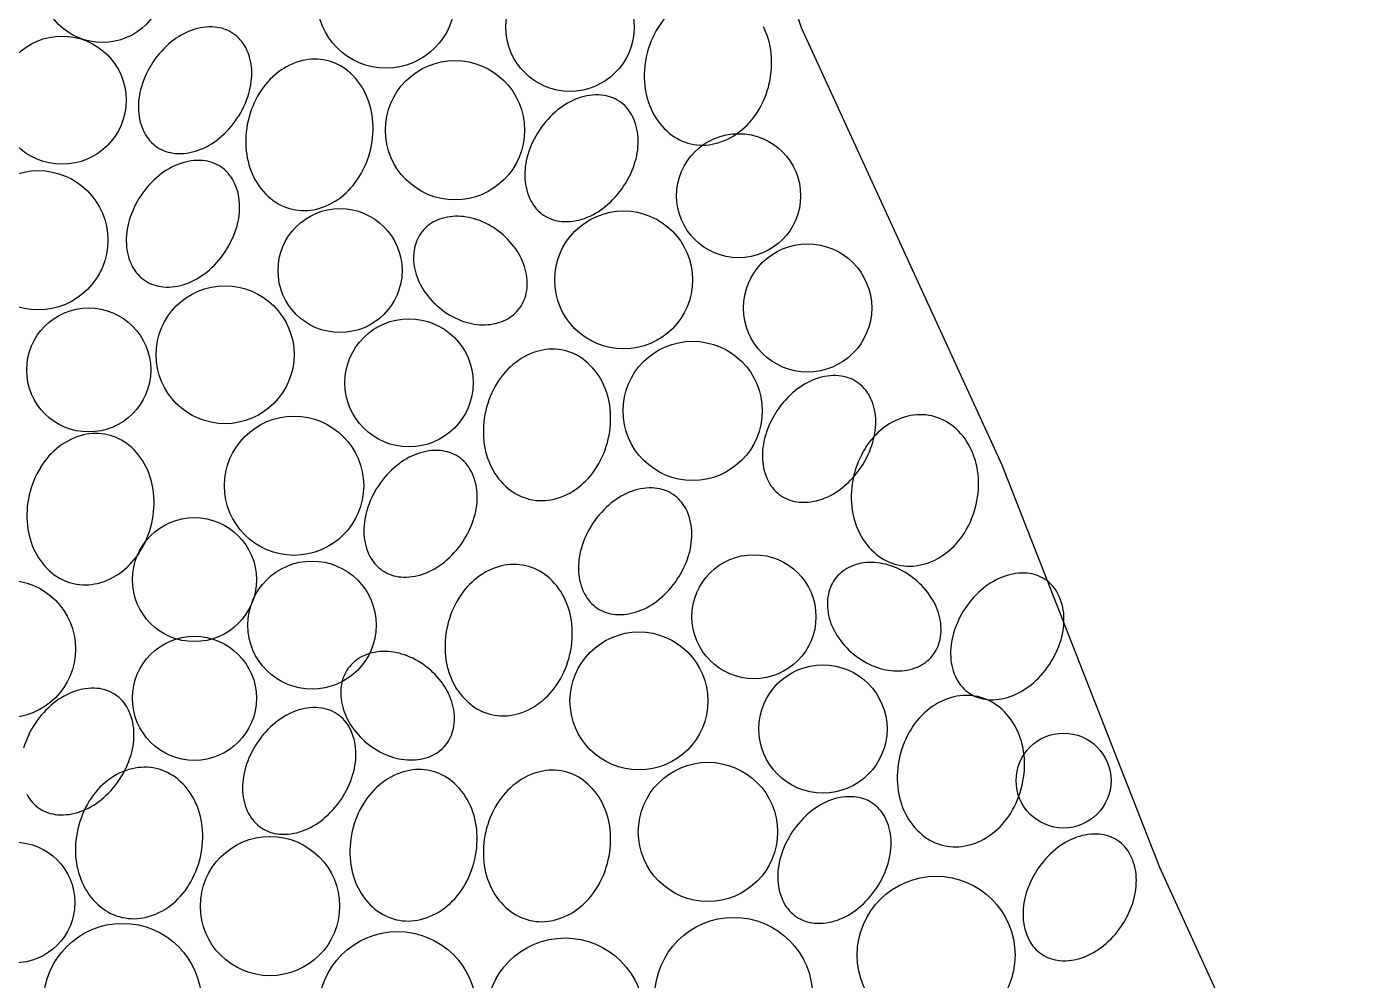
# Paper-space layout 'ESC' of a CAD drawing. Header units: feet, sheet in inches. Extents: x -1.2 to 33.8, y 0.1 to 22.9.
# Drawn here: x 24.005 to 24.844, y 13.975 to 14.575 of the extents above; entities that cross this region are included whole.
import ezdxf

# ---------------------------------------------------------------- set-up
doc = ezdxf.new("R2010")
doc.units = ezdxf.units.FT
doc.header["$MEASUREMENT"] = 0
doc.layers.add('TBLK', color=7, linetype='Continuous')

# ---------------------------------------------------------------- blocks, each defined once
blk = doc.blocks.new('ESC DET')
at = {"layer": 'TBLK'}
for p, q in [((26.14489, 15.08315), (26.09079, 15.24832)), ((26.27112, 14.80787), (26.14489, 15.08315)), ((26.3703, 14.55461), (26.27112, 14.80787)), ((26.49653, 14.27932), (26.3703, 14.55461))]:
    blk.add_line(p, q, dxfattribs=at)
for centre, radius in [((25.70497, 15.11285), 0.03903), ((25.88343, 15.10107), 0.04341), ((25.99919, 15.08341), 0.04034), ((25.67956, 15.03752), 0.04034), ((25.92684, 15.01864), 0.04381), ((26.1053, 14.97742), 0.03903), ((25.66456, 14.94941), 0.04381), ((25.85449, 14.93032), 0.03903), ((26.03295, 14.92443), 0.04341), ((26.1487, 14.90677), 0.04034), ((25.78214, 14.87733), 0.04341), ((25.69632, 14.86778), 0.03903), ((25.8979, 14.85966), 0.04034), ((26.07636, 14.842), 0.04381), ((25.82555, 14.79489), 0.04381), ((25.76285, 14.7358), 0.03903), ((25.83685, 14.70717), 0.04034), ((26.11494, 14.71246), 0.03903), ((25.64462, 14.69215), 0.04341), ((25.76285, 14.6611), 0.03903), ((26.04259, 14.65947), 0.04341), ((26.15835, 14.6418), 0.04034), ((26.30978, 14.60932), 0.02987), ((26.086, 14.57703), 0.04381), ((25.64957, 14.53256), 0.03802), ((25.81038, 14.53034), 0.04381), ((26.22959, 14.49952), 0.04964), ((25.71762, 14.46984), 0.04964), ((26.10221, 14.47359), 0.04964), ((25.89068, 14.46469), 0.04964), ((25.99606, 14.46063), 0.04964)]:
    blk.add_circle(centre, radius, dxfattribs=at)
for centre, radius, start, end in [((26.09594, 15.05782), 0.04856, 127.62692, 148.26693), ((25.77643, 15.03974), 0.0445, 109.80037, 129.27672), ((25.77302, 15.04921), 0.03444, 85.54391, 109.80037), ((25.77384, 15.05969), 0.02392, 56.34085, 85.54391), ((26.10412, 15.05277), 0.05817, 148.26693, 167.10717), ((26.07745, 15.06206), 0.04856, 5.94741, 26.58743), ((25.78488, 15.02941), 0.05784, 129.27672, 146.34085), ((25.77384, 15.05969), 0.02392, 27.13779, 56.34085), ((25.76448, 15.0549), 0.03444, 2.88133, 27.13779), ((26.10412, 15.05277), 0.05817, 167.10717, 185.94741), ((26.06788, 15.06106), 0.05817, 347.10717, 5.94741), ((25.78488, 15.02941), 0.05784, 146.34085, 163.40498), ((25.75443, 15.05439), 0.0445, 343.40498, 2.88133), ((25.84056, 15.02255), 0.04105, 103.80198, 127.62692), ((25.83859, 15.03054), 0.03282, 77.10717, 103.80198), ((25.83859, 15.03054), 0.03282, 50.41236, 77.10717), ((25.84514, 15.01661), 0.04856, 127.62692, 148.26693), ((25.83335, 15.0242), 0.04105, 26.58743, 50.41236), ((26.06788, 15.06106), 0.05817, 328.26693, 347.10717), ((25.77209, 15.03322), 0.0445, 163.40498, 182.88133), ((25.74164, 15.0582), 0.05784, 326.34085, 343.40498), ((25.85332, 15.01155), 0.05817, 148.26693, 167.10717), ((25.82664, 15.02084), 0.04856, 5.94741, 26.58743), ((26.01618, 15.00638), 0.03444, 85.54391, 109.80037), ((26.017, 15.01686), 0.02392, 56.34085, 85.54391), ((26.09456, 15.05177), 0.04856, 185.94741, 206.58743), ((26.02804, 14.98658), 0.05784, 129.27672, 146.34085), ((26.01959, 14.99691), 0.0445, 109.80037, 129.27672), ((26.017, 15.01686), 0.02392, 27.13779, 56.34085), ((25.76204, 15.03271), 0.03444, 182.88133, 207.13779), ((25.74164, 15.0582), 0.05784, 309.27672, 326.34085), ((25.85332, 15.01155), 0.05817, 167.10717, 185.94741), ((25.81708, 15.01984), 0.05817, 347.10717, 5.94741), ((26.00764, 15.01207), 0.03444, 2.88133, 27.13779), ((26.08785, 15.04841), 0.04105, 206.58743, 230.41236), ((26.07606, 15.056), 0.04856, 307.62692, 328.26693), ((25.75268, 15.02792), 0.02392, 207.13779, 236.34085), ((26.02804, 14.98658), 0.05784, 146.34085, 163.40498), ((26.0826, 15.04207), 0.03282, 230.41236, 257.10717), ((26.08064, 15.05006), 0.04105, 283.80198, 307.62692), ((25.75268, 15.02792), 0.02392, 236.34085, 265.54391), ((25.7535, 15.0384), 0.03444, 265.54391, 289.80037), ((25.75009, 15.04787), 0.0445, 289.80037, 309.27672), ((25.81708, 15.01984), 0.05817, 328.26693, 347.10717), ((25.99759, 15.01156), 0.0445, 343.40498, 2.88133), ((26.0826, 15.04207), 0.03282, 257.10717, 283.80198), ((25.76879, 14.95569), 0.0445, 109.80037, 129.27672), ((25.76538, 14.96516), 0.03444, 85.54391, 109.80037), ((25.76619, 14.97565), 0.02392, 56.34085, 85.54391), ((25.84375, 15.01055), 0.04856, 185.94741, 206.58743), ((26.01525, 14.99039), 0.0445, 163.40498, 182.88133), ((25.9848, 15.01537), 0.05784, 326.34085, 343.40498), ((25.77723, 14.94536), 0.05784, 129.27672, 146.34085), ((25.76619, 14.97565), 0.02392, 27.13779, 56.34085), ((25.82525, 15.01479), 0.04856, 307.62692, 328.26693), ((25.75683, 14.97085), 0.03444, 2.88133, 27.13779), ((25.83704, 15.0072), 0.04105, 206.58743, 230.41236), ((26.0052, 14.98989), 0.03444, 182.88133, 207.13779), ((25.9848, 15.01537), 0.05784, 309.27672, 326.34085), ((25.77723, 14.94536), 0.05784, 146.34085, 163.40498), ((25.74678, 14.97034), 0.0445, 343.40498, 2.88133), ((25.8318, 15.00085), 0.03282, 230.41236, 257.10717), ((25.82983, 15.00885), 0.04105, 283.80198, 307.62692), ((25.99584, 14.98509), 0.02392, 207.13779, 236.34085), ((25.8318, 15.00085), 0.03282, 257.10717, 283.80198), ((25.92801, 14.93228), 0.03219, 88.63236, 112.70785), ((25.92782, 14.92461), 0.03987, 68.58293, 88.63236), ((25.99584, 14.98509), 0.02392, 236.34085, 265.54391), ((25.99325, 15.00504), 0.0445, 289.80037, 309.27672), ((25.76445, 14.94918), 0.0445, 163.40498, 182.88133), ((25.734, 14.97415), 0.05784, 326.34085, 343.40498), ((25.92483, 14.93986), 0.02397, 112.70785, 140.67775), ((25.92417, 14.91528), 0.04989, 50.67775, 68.58293), ((25.99666, 14.99557), 0.03444, 265.54391, 289.80037), ((25.92483, 14.93986), 0.02397, 140.67775, 168.64766), ((25.92417, 14.91528), 0.04989, 32.77258, 50.67775), ((25.75439, 14.94867), 0.03444, 182.88133, 207.13779), ((25.734, 14.97415), 0.05784, 309.27672, 326.34085), ((25.93289, 14.93824), 0.03219, 168.64766, 192.72314), ((25.93259, 14.9207), 0.03987, 12.72314, 32.77258), ((25.74503, 14.94387), 0.02392, 207.13779, 236.34085), ((25.94038, 14.93994), 0.03987, 192.72314, 212.77258), ((25.74503, 14.94387), 0.02392, 236.34085, 265.54391), ((25.74244, 14.96383), 0.0445, 289.80037, 309.27672), ((25.94008, 14.92239), 0.03219, 348.64766, 12.72314), ((25.74585, 14.95436), 0.03444, 265.54391, 289.80037), ((25.9488, 14.94536), 0.04989, 212.77258, 230.67775), ((25.94813, 14.92078), 0.02397, 320.67775, 348.64766), ((25.9488, 14.94536), 0.04989, 230.67775, 248.58293), ((25.94813, 14.92078), 0.02397, 292.70785, 320.67775), ((25.94514, 14.93603), 0.03987, 248.58293, 268.63236), ((25.94496, 14.92836), 0.03219, 268.63236, 292.70785), ((25.98811, 14.84801), 0.03282, 77.10717, 103.80198), ((25.99466, 14.83407), 0.04856, 127.62692, 148.26693), ((25.99008, 14.84002), 0.04105, 103.80198, 127.62692), ((25.98811, 14.84801), 0.03282, 50.41236, 77.10717), ((25.98287, 14.84167), 0.04105, 26.58743, 50.41236), ((26.1657, 14.82974), 0.03444, 85.54391, 109.80037), ((26.16652, 14.84022), 0.02392, 56.34085, 85.54391), ((26.00284, 14.82902), 0.05817, 148.26693, 167.10717), ((25.97616, 14.83831), 0.04856, 5.94741, 26.58743), ((26.16911, 14.82027), 0.0445, 109.80037, 129.27672), ((26.16652, 14.84022), 0.02392, 27.13779, 56.34085), ((26.17756, 14.80994), 0.05784, 129.27672, 146.34085), ((26.15716, 14.83542), 0.03444, 2.88133, 27.13779), ((26.00284, 14.82902), 0.05817, 167.10717, 185.94741), ((25.9666, 14.83731), 0.05817, 347.10717, 5.94741), ((26.17756, 14.80994), 0.05784, 146.34085, 163.40498), ((26.22159, 14.7988), 0.04105, 103.80198, 127.62692), ((26.21963, 14.80679), 0.03282, 77.10717, 103.80198), ((26.21963, 14.80679), 0.03282, 50.41236, 77.10717), ((26.22617, 14.79286), 0.04856, 127.62692, 148.26693), ((26.14711, 14.83492), 0.0445, 343.40498, 2.88133), ((26.21438, 14.80045), 0.04105, 26.58743, 50.41236), ((25.7028, 14.78702), 0.04105, 103.80198, 127.62692), ((25.70084, 14.79502), 0.03282, 77.10717, 103.80198), ((25.70084, 14.79502), 0.03282, 50.41236, 77.10717), ((25.99327, 14.82802), 0.04856, 185.94741, 206.58743), ((25.9666, 14.83731), 0.05817, 328.26693, 347.10717), ((26.16477, 14.81375), 0.0445, 163.40498, 182.88133), ((26.13432, 14.83873), 0.05784, 326.34085, 343.40498), ((25.70738, 14.78108), 0.04856, 127.62692, 148.26693), ((25.69559, 14.78867), 0.04105, 26.58743, 50.41236), ((25.91831, 14.77316), 0.0445, 109.80037, 129.27672), ((25.9149, 14.78263), 0.03444, 85.54391, 109.80037), ((25.91571, 14.79312), 0.02392, 56.34085, 85.54391), ((25.91571, 14.79312), 0.02392, 27.13779, 56.34085), ((26.23435, 14.7878), 0.05817, 148.26693, 167.10717), ((26.20767, 14.79709), 0.04856, 5.94741, 26.58743), ((25.71556, 14.77602), 0.05817, 148.26693, 167.10717), ((25.68888, 14.78532), 0.04856, 5.94741, 26.58743), ((25.92675, 14.76283), 0.05784, 129.27672, 146.34085), ((25.98656, 14.82466), 0.04105, 206.58743, 230.41236), ((25.97477, 14.83226), 0.04856, 307.62692, 328.26693), ((26.15472, 14.81324), 0.03444, 182.88133, 207.13779), ((26.13432, 14.83873), 0.05784, 309.27672, 326.34085), ((25.90635, 14.78832), 0.03444, 2.88133, 27.13779), ((26.14536, 14.80845), 0.02392, 207.13779, 236.34085), ((26.23435, 14.7878), 0.05817, 167.10717, 185.94741), ((26.19811, 14.7961), 0.05817, 347.10717, 5.94741), ((25.71556, 14.77602), 0.05817, 167.10717, 185.94741), ((25.67932, 14.78432), 0.05817, 347.10717, 5.94741), ((25.92675, 14.76283), 0.05784, 146.34085, 163.40498), ((25.8963, 14.78781), 0.0445, 343.40498, 2.88133), ((25.98132, 14.81832), 0.03282, 230.41236, 257.10717), ((25.97935, 14.82631), 0.04105, 283.80198, 307.62692), ((26.05335, 14.74961), 0.0445, 109.80037, 129.27672), ((26.04994, 14.75908), 0.03444, 85.54391, 109.80037), ((26.05076, 14.76956), 0.02392, 56.34085, 85.54391), ((26.05076, 14.76956), 0.02392, 27.13779, 56.34085), ((26.14536, 14.80845), 0.02392, 236.34085, 265.54391), ((26.14277, 14.8284), 0.0445, 289.80037, 309.27672), ((25.91397, 14.76664), 0.0445, 163.40498, 182.88133), ((25.98132, 14.81832), 0.03282, 257.10717, 283.80198), ((26.0618, 14.73928), 0.05784, 129.27672, 146.34085), ((26.0414, 14.76477), 0.03444, 2.88133, 27.13779), ((26.14618, 14.81893), 0.03444, 265.54391, 289.80037), ((26.22479, 14.7868), 0.04856, 185.94741, 206.58743), ((26.19811, 14.7961), 0.05817, 328.26693, 347.10717), ((25.67932, 14.78432), 0.05817, 328.26693, 347.10717), ((25.88352, 14.79162), 0.05784, 326.34085, 343.40498), ((26.0618, 14.73928), 0.05784, 146.34085, 163.40498), ((25.706, 14.77503), 0.04856, 185.94741, 206.58743), ((25.90391, 14.76614), 0.03444, 182.88133, 207.13779), ((26.03135, 14.76426), 0.0445, 343.40498, 2.88133), ((26.21808, 14.78345), 0.04105, 206.58743, 230.41236), ((26.20629, 14.79104), 0.04856, 307.62692, 328.26693), ((25.88352, 14.79162), 0.05784, 309.27672, 326.34085), ((26.04901, 14.74309), 0.0445, 163.40498, 182.88133), ((25.69929, 14.77167), 0.04105, 206.58743, 230.41236), ((25.6875, 14.77926), 0.04856, 307.62692, 328.26693), ((25.89455, 14.76134), 0.02392, 207.13779, 236.34085), ((25.89196, 14.7813), 0.0445, 289.80037, 309.27672), ((26.01856, 14.76807), 0.05784, 326.34085, 343.40498), ((26.18846, 14.71442), 0.03219, 88.63236, 112.70785), ((26.18828, 14.70675), 0.03987, 68.58293, 88.63236), ((26.21283, 14.7771), 0.03282, 230.41236, 257.10717), ((26.21087, 14.7851), 0.04105, 283.80198, 307.62692), ((25.69404, 14.76533), 0.03282, 230.41236, 257.10717), ((25.69208, 14.77332), 0.04105, 283.80198, 307.62692), ((25.89455, 14.76134), 0.02392, 236.34085, 265.54391), ((25.89537, 14.77183), 0.03444, 265.54391, 289.80037), ((25.96596, 14.70459), 0.04105, 103.80198, 127.62692), ((25.964, 14.71258), 0.03282, 77.10717, 103.80198), ((25.964, 14.71258), 0.03282, 50.41236, 77.10717), ((25.95875, 14.70624), 0.04105, 26.58743, 50.41236), ((26.03896, 14.74258), 0.03444, 182.88133, 207.13779), ((26.18529, 14.722), 0.02397, 112.70785, 140.67775), ((26.18462, 14.69742), 0.04989, 50.67775, 68.58293), ((26.21283, 14.7771), 0.03282, 257.10717, 283.80198), ((26.28755, 14.69599), 0.0445, 109.80037, 129.27672), ((26.28414, 14.70546), 0.03444, 85.54391, 109.80037), ((26.28496, 14.71595), 0.02392, 56.34085, 85.54391), ((25.69404, 14.76533), 0.03282, 257.10717, 283.80198), ((25.97054, 14.69865), 0.04856, 127.62692, 148.26693), ((26.01856, 14.76807), 0.05784, 309.27672, 326.34085), ((26.18529, 14.722), 0.02397, 140.67775, 168.64766), ((26.18462, 14.69742), 0.04989, 32.77258, 50.67775), ((26.296, 14.68567), 0.05784, 129.27672, 146.34085), ((26.28496, 14.71595), 0.02392, 27.13779, 56.34085), ((25.97872, 14.69359), 0.05817, 148.26693, 167.10717), ((25.95204, 14.70288), 0.04856, 5.94741, 26.58743), ((26.0296, 14.73779), 0.02392, 207.13779, 236.34085), ((26.02701, 14.75774), 0.0445, 289.80037, 309.27672), ((26.19334, 14.72038), 0.03219, 168.64766, 192.72314), ((26.19304, 14.70284), 0.03987, 12.72314, 32.77258), ((26.2756, 14.71115), 0.03444, 2.88133, 27.13779), ((26.0296, 14.73779), 0.02392, 236.34085, 265.54391), ((26.03042, 14.74827), 0.03444, 265.54391, 289.80037), ((26.20083, 14.72207), 0.03987, 192.72314, 212.77258), ((26.296, 14.68567), 0.05784, 146.34085, 163.40498), ((26.26555, 14.71065), 0.0445, 343.40498, 2.88133), ((25.97872, 14.69359), 0.05817, 167.10717, 185.94741), ((25.94248, 14.70189), 0.05817, 347.10717, 5.94741), ((26.20053, 14.70453), 0.03219, 348.64766, 12.72314), ((26.20925, 14.7275), 0.04989, 212.77258, 230.67775), ((26.20859, 14.70292), 0.02397, 320.67775, 348.64766), ((26.28321, 14.68948), 0.0445, 163.40498, 182.88133), ((26.25276, 14.71446), 0.05784, 326.34085, 343.40498), ((25.87908, 14.66597), 0.02397, 112.70785, 140.67775), ((25.88225, 14.65839), 0.03219, 88.63236, 112.70785), ((25.88207, 14.65072), 0.03987, 68.58293, 88.63236), ((25.87841, 14.64139), 0.04989, 50.67775, 68.58293), ((25.96916, 14.69259), 0.04856, 185.94741, 206.58743), ((25.94248, 14.70189), 0.05817, 328.26693, 347.10717), ((26.20925, 14.7275), 0.04989, 230.67775, 248.58293), ((26.20859, 14.70292), 0.02397, 292.70785, 320.67775), ((26.27316, 14.68897), 0.03444, 182.88133, 207.13779), ((25.87908, 14.66597), 0.02397, 140.67775, 168.64766), ((25.87841, 14.64139), 0.04989, 32.77258, 50.67775), ((26.2056, 14.71817), 0.03987, 248.58293, 268.63236), ((26.20541, 14.7105), 0.03219, 268.63236, 292.70785), ((26.25276, 14.71446), 0.05784, 309.27672, 326.34085), ((25.88713, 14.66435), 0.03219, 168.64766, 192.72314), ((25.96245, 14.68924), 0.04105, 206.58743, 230.41236), ((25.95066, 14.69683), 0.04856, 307.62692, 328.26693), ((26.2638, 14.68417), 0.02392, 207.13779, 236.34085), ((25.70231, 14.62354), 0.0445, 109.80037, 129.27672), ((25.6989, 14.63301), 0.03444, 85.54391, 109.80037), ((25.69972, 14.6435), 0.02392, 56.34085, 85.54391), ((25.69972, 14.6435), 0.02392, 27.13779, 56.34085), ((25.88683, 14.64681), 0.03987, 12.72314, 32.77258), ((26.25053, 14.62216), 0.04105, 103.80198, 127.62692), ((26.24857, 14.63015), 0.03282, 77.10717, 103.80198), ((26.2638, 14.68417), 0.02392, 236.34085, 265.54391), ((26.24857, 14.63015), 0.03282, 50.41236, 77.10717), ((26.26462, 14.69466), 0.03444, 265.54391, 289.80037), ((26.26121, 14.70413), 0.0445, 289.80037, 309.27672), ((25.71076, 14.61321), 0.05784, 129.27672, 146.34085), ((25.69036, 14.6387), 0.03444, 2.88133, 27.13779), ((25.83855, 14.6208), 0.03444, 85.54391, 109.80037), ((25.83937, 14.63129), 0.02392, 56.34085, 85.54391), ((25.89462, 14.66604), 0.03987, 192.72314, 212.77258), ((25.89432, 14.6485), 0.03219, 348.64766, 12.72314), ((25.9572, 14.68289), 0.03282, 230.41236, 257.10717), ((25.95524, 14.69089), 0.04105, 283.80198, 307.62692), ((26.25511, 14.61621), 0.04856, 127.62692, 148.26693), ((26.24332, 14.62381), 0.04105, 26.58743, 50.41236), ((25.71076, 14.61321), 0.05784, 146.34085, 163.40498), ((25.85041, 14.601), 0.05784, 129.27672, 146.34085), ((25.84196, 14.61133), 0.0445, 109.80037, 129.27672), ((25.83937, 14.63129), 0.02392, 27.13779, 56.34085), ((25.9572, 14.68289), 0.03282, 257.10717, 283.80198), ((25.68031, 14.63819), 0.0445, 343.40498, 2.88133), ((25.83001, 14.62649), 0.03444, 2.88133, 27.13779), ((25.90305, 14.67147), 0.04989, 212.77258, 230.67775), ((25.90238, 14.64689), 0.02397, 320.67775, 348.64766), ((26.26329, 14.61116), 0.05817, 148.26693, 167.10717), ((26.23661, 14.62045), 0.04856, 5.94741, 26.58743), ((25.85041, 14.601), 0.05784, 146.34085, 163.40498), ((25.90305, 14.67147), 0.04989, 230.67775, 248.58293), ((25.90238, 14.64689), 0.02397, 292.70785, 320.67775), ((25.66752, 14.642), 0.05784, 326.34085, 343.40498), ((25.81996, 14.62598), 0.0445, 343.40498, 2.88133), ((25.89939, 14.66214), 0.03987, 248.58293, 268.63236), ((25.89921, 14.65447), 0.03219, 268.63236, 292.70785), ((26.26329, 14.61116), 0.05817, 167.10717, 185.94741), ((26.22705, 14.61945), 0.05817, 347.10717, 5.94741), ((25.73339, 14.57691), 0.04105, 103.80198, 127.62692), ((25.73143, 14.58491), 0.03282, 77.10717, 103.80198), ((25.73143, 14.58491), 0.03282, 50.41236, 77.10717), ((25.83762, 14.60481), 0.0445, 163.40498, 182.88133), ((25.80717, 14.62979), 0.05784, 326.34085, 343.40498), ((25.90608, 14.57546), 0.04105, 103.80198, 127.62692), ((25.90412, 14.58346), 0.03282, 77.10717, 103.80198), ((25.90412, 14.58346), 0.03282, 50.41236, 77.10717), ((25.99008, 14.57505), 0.04105, 103.80198, 127.62692), ((25.98811, 14.58305), 0.03282, 77.10717, 103.80198), ((25.98811, 14.58305), 0.03282, 50.41236, 77.10717), ((25.73797, 14.57097), 0.04856, 127.62692, 148.26693), ((25.66752, 14.642), 0.05784, 309.27672, 326.34085), ((25.72618, 14.57856), 0.04105, 26.58743, 50.41236), ((25.91066, 14.56952), 0.04856, 127.62692, 148.26693), ((25.89887, 14.57711), 0.04105, 26.58743, 50.41236), ((25.99466, 14.56911), 0.04856, 127.62692, 148.26693), ((25.98287, 14.5767), 0.04105, 26.58743, 50.41236), ((26.25372, 14.61016), 0.04856, 185.94741, 206.58743), ((26.22705, 14.61945), 0.05817, 328.26693, 347.10717), ((25.67856, 14.61172), 0.02392, 207.13779, 236.34085), ((25.74615, 14.56591), 0.05817, 148.26693, 167.10717), ((25.67597, 14.63168), 0.0445, 289.80037, 309.27672), ((25.71947, 14.5752), 0.04856, 5.94741, 26.58743), ((25.82757, 14.60431), 0.03444, 182.88133, 207.13779), ((25.80717, 14.62979), 0.05784, 309.27672, 326.34085), ((25.91884, 14.56447), 0.05817, 148.26693, 167.10717), ((25.89217, 14.57376), 0.04856, 5.94741, 26.58743), ((25.97616, 14.57334), 0.04856, 5.94741, 26.58743), ((26.17876, 14.5553), 0.0445, 109.80037, 129.27672), ((26.17535, 14.56477), 0.03444, 85.54391, 109.80037), ((26.17617, 14.57526), 0.02392, 56.34085, 85.54391), ((26.17617, 14.57526), 0.02392, 27.13779, 56.34085), ((25.67856, 14.61172), 0.02392, 236.34085, 265.54391), ((25.67938, 14.62221), 0.03444, 265.54391, 289.80037), ((25.81821, 14.59951), 0.02392, 207.13779, 236.34085), ((26.00284, 14.56405), 0.05817, 148.26693, 167.10717), ((26.1872, 14.54497), 0.05784, 129.27672, 146.34085), ((26.24702, 14.6068), 0.04105, 206.58743, 230.41236), ((26.23523, 14.6144), 0.04856, 307.62692, 328.26693), ((25.74615, 14.56591), 0.05817, 167.10717, 185.94741), ((25.70991, 14.57421), 0.05817, 347.10717, 5.94741), ((25.81821, 14.59951), 0.02392, 236.34085, 265.54391), ((25.81562, 14.61947), 0.0445, 289.80037, 309.27672), ((25.8826, 14.57276), 0.05817, 347.10717, 5.94741), ((25.9666, 14.57235), 0.05817, 347.10717, 5.94741), ((26.16681, 14.57046), 0.03444, 2.88133, 27.13779), ((25.81902, 14.60999), 0.03444, 265.54391, 289.80037), ((25.91884, 14.56447), 0.05817, 167.10717, 185.94741), ((26.00284, 14.56405), 0.05817, 167.10717, 185.94741), ((26.1872, 14.54497), 0.05784, 146.34085, 163.40498), ((26.15675, 14.56995), 0.0445, 343.40498, 2.88133), ((26.24177, 14.60046), 0.03282, 230.41236, 257.10717), ((26.23981, 14.60845), 0.04105, 283.80198, 307.62692), ((26.3331, 14.53175), 0.0445, 109.80037, 129.27672), ((26.32969, 14.54122), 0.03444, 85.54391, 109.80037), ((26.33051, 14.5517), 0.02392, 56.34085, 85.54391), ((26.33051, 14.5517), 0.02392, 27.13779, 56.34085), ((25.70991, 14.57421), 0.05817, 328.26693, 347.10717), ((26.17442, 14.54878), 0.0445, 163.40498, 182.88133), ((26.24177, 14.60046), 0.03282, 257.10717, 283.80198), ((26.34155, 14.52142), 0.05784, 129.27672, 146.34085), ((26.32115, 14.54691), 0.03444, 2.88133, 27.13779), ((25.73659, 14.56492), 0.04856, 185.94741, 206.58743), ((25.90928, 14.56347), 0.04856, 185.94741, 206.58743), ((25.8826, 14.57276), 0.05817, 328.26693, 347.10717), ((25.99327, 14.56306), 0.04856, 185.94741, 206.58743), ((25.9666, 14.57235), 0.05817, 328.26693, 347.10717), ((26.14397, 14.57376), 0.05784, 326.34085, 343.40498), ((26.34155, 14.52142), 0.05784, 146.34085, 163.40498), ((26.16437, 14.54828), 0.03444, 182.88133, 207.13779), ((26.3111, 14.5464), 0.0445, 343.40498, 2.88133), ((25.72988, 14.56156), 0.04105, 206.58743, 230.41236), ((25.71809, 14.56915), 0.04856, 307.62692, 328.26693), ((25.90257, 14.56011), 0.04105, 206.58743, 230.41236), ((25.89078, 14.5677), 0.04856, 307.62692, 328.26693), ((25.98656, 14.5597), 0.04105, 206.58743, 230.41236), ((25.97477, 14.56729), 0.04856, 307.62692, 328.26693), ((26.14397, 14.57376), 0.05784, 309.27672, 326.34085), ((26.32876, 14.52523), 0.0445, 163.40498, 182.88133), ((25.72463, 14.55522), 0.03282, 230.41236, 257.10717), ((25.72267, 14.56321), 0.04105, 283.80198, 307.62692), ((25.89732, 14.55377), 0.03282, 230.41236, 257.10717), ((25.89536, 14.56176), 0.04105, 283.80198, 307.62692), ((25.98132, 14.55335), 0.03282, 230.41236, 257.10717), ((25.97935, 14.56135), 0.04105, 283.80198, 307.62692), ((26.15501, 14.54348), 0.02392, 207.13779, 236.34085), ((26.15241, 14.56344), 0.0445, 289.80037, 309.27672), ((26.29831, 14.55021), 0.05784, 326.34085, 343.40498), ((25.72463, 14.55522), 0.03282, 257.10717, 283.80198), ((25.89732, 14.55377), 0.03282, 257.10717, 283.80198), ((25.98132, 14.55335), 0.03282, 257.10717, 283.80198), ((26.15501, 14.54348), 0.02392, 236.34085, 265.54391), ((26.15582, 14.55397), 0.03444, 265.54391, 289.80037), ((26.31871, 14.52472), 0.03444, 182.88133, 207.13779), ((26.29831, 14.55021), 0.05784, 309.27672, 326.34085), ((26.30935, 14.51993), 0.02392, 207.13779, 236.34085), ((26.30676, 14.53988), 0.0445, 289.80037, 309.27672), ((26.30935, 14.51993), 0.02392, 236.34085, 265.54391), ((26.31016, 14.53041), 0.03444, 265.54391, 289.80037)]:
    blk.add_arc(centre, radius, start, end, dxfattribs=at)

psp = doc.layouts.new('ESC')

# ---------------------------------------------------------------- block references
psp.add_blockref('ESC DET', (-1.65273, -0.50872))

doc.saveas('drawing.dxf')
